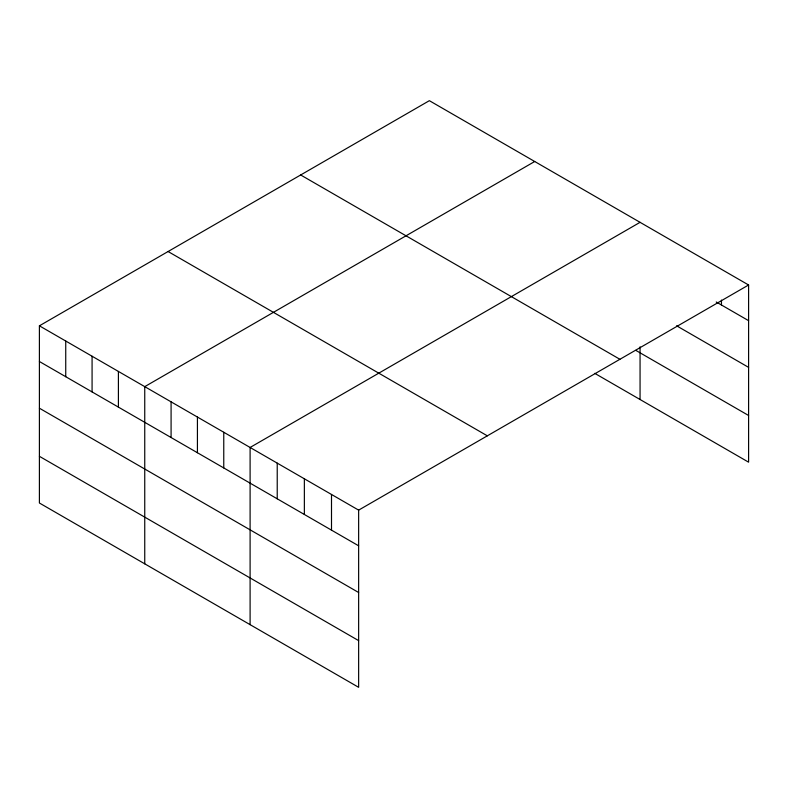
<?xml version="1.0" encoding="UTF-8"?>
<svg xmlns="http://www.w3.org/2000/svg" width="788" height="788" viewBox="0 0 788 788"><rect width="100%" height="100%" fill="white"/><g stroke="black" fill="none" stroke-linecap="round" stroke-linejoin="round"><path stroke-width="1.18" d="M39.4 325.818L358.639 510.131L358.639 687.323L39.4 503.01L39.4 325.818L429.361 100.677L748.6 284.99L748.6 462.182L594.763 373.354M534.707 161.501L144.746 386.642L144.746 563.834M640.063 222.324L250.101 447.466L250.101 624.657M358.639 510.131L748.6 284.99M716.243 301.991L748.6 320.667M676.587 325.789L748.6 367.366M635.847 350.384L748.6 415.483M300.671 174.975L619.91 359.289M168.09 251.53L487.329 435.833M39.4 361.505L358.639 545.808M39.4 408.204L358.639 592.507M39.4 456.311L358.639 640.624M721.463 300.08L721.463 305.005M640.063 346.799L640.063 399.516M331.502 494.47L331.502 530.147M304.365 478.799L304.365 514.475M277.228 463.137L277.228 498.814M223.762 432.267L223.762 467.944M197.424 417.059L197.424 452.736M171.085 401.85L171.085 437.527M118.407 371.444L118.407 407.12M92.078 356.235L92.078 391.912M65.739 341.027L65.739 376.703"/></g></svg>
